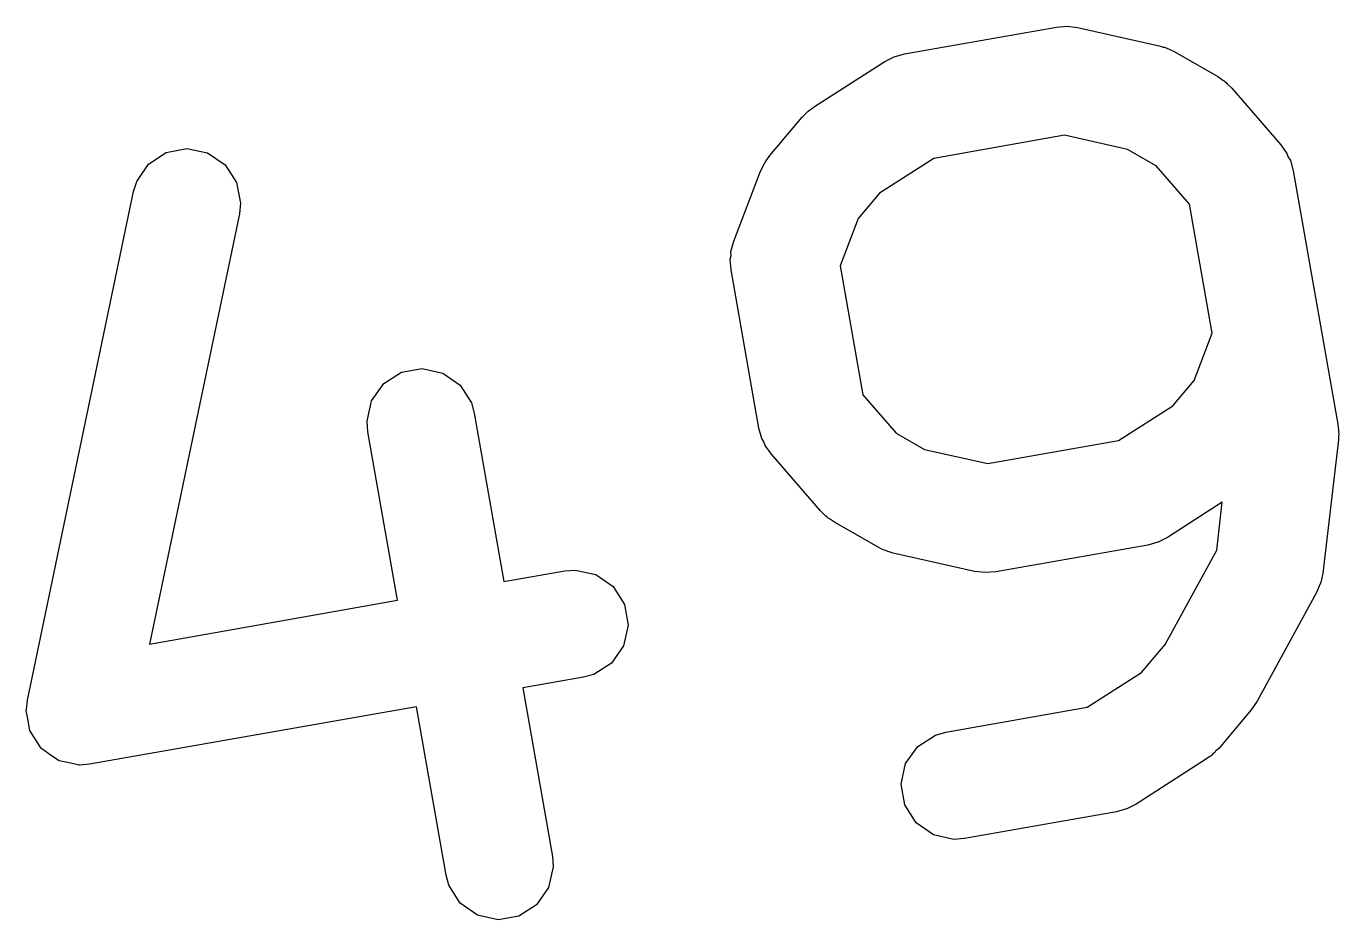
# Model space of a CAD drawing. Extents: x 2.5 to 13.9, y -9.4 to -3.9.
# Drawn here: x 11.4332 to 11.5304, y -6.8122 to -6.746 of the extents above; entities that cross this region are included whole.
import ezdxf

# ---------------------------------------------------------------- set-up
doc = ezdxf.new("R2010")
doc.units = 0
doc.header["$MEASUREMENT"] = 0
doc.layers.add('BLACK', color=7, linetype='CONTINUOUS')

msp = doc.modelspace()

# ---------------------------------------------------------------- linework, layer by layer
at = {"layer": 'BLACK', "linetype": 'CONTINUOUS'}
for p, q in [((11.498276, -6.748084), (11.509531, -6.7461)), ((11.509531, -6.7461), (11.510313, -6.74604)), ((11.510313, -6.74604), (11.510317, -6.746041)), ((11.510317, -6.746041), (11.510321, -6.74604)), ((11.510321, -6.74604), (11.5111, -6.746136)), ((11.5111, -6.746136), (11.51714, -6.747488)), ((11.496814, -6.748654), (11.497513, -6.748298)), ((11.497513, -6.748298), (11.497517, -6.748298)), ((11.497517, -6.748298), (11.497521, -6.748295)), ((11.497521, -6.748295), (11.498276, -6.748084)), ((11.51714, -6.747488), (11.517439, -6.747586)), ((11.517439, -6.747586), (11.517539, -6.747599)), ((11.517539, -6.747599), (11.517709, -6.747675)), ((11.517709, -6.747675), (11.517885, -6.747734)), ((11.517885, -6.747734), (11.517968, -6.747792)), ((11.517968, -6.747792), (11.518255, -6.747921)), ((11.518255, -6.747921), (11.521482, -6.749769)), ((11.4916, -6.751991), (11.496814, -6.748654)), ((11.521482, -6.749769), (11.521853, -6.750033)), ((11.521853, -6.750033), (11.521945, -6.750079)), ((11.521945, -6.750079), (11.522028, -6.750157)), ((11.522028, -6.750157), (11.522121, -6.750224)), ((11.522121, -6.750224), (11.522184, -6.750305)), ((11.522184, -6.750305), (11.522514, -6.750618)), ((11.522514, -6.750618), (11.526155, -6.754811)), ((11.49113, -6.752362), (11.491264, -6.752232)), ((11.491264, -6.752232), (11.491353, -6.752186)), ((11.491353, -6.752186), (11.4916, -6.751991)), ((11.488301, -6.75562), (11.490701, -6.752779)), ((11.490701, -6.752779), (11.490927, -6.75256)), ((11.490927, -6.75256), (11.490985, -6.752477)), ((11.490985, -6.752477), (11.49113, -6.752362)), ((11.510132, -6.754117), (11.500453, -6.755824)), ((11.514803, -6.755163), (11.510132, -6.754117)), ((11.443601, -6.755395), (11.445135, -6.755105)), ((11.445135, -6.755105), (11.446662, -6.755425)), ((11.516917, -6.756374), (11.514803, -6.755163)), ((11.526155, -6.754811), (11.526608, -6.755451)), ((11.442295, -6.75625), (11.443601, -6.755395)), ((11.446662, -6.755425), (11.447952, -6.756304)), ((11.487856, -6.756266), (11.487921, -6.756171)), ((11.487921, -6.756171), (11.487972, -6.756069)), ((11.487972, -6.756069), (11.488043, -6.755995)), ((11.488043, -6.755995), (11.488301, -6.75562)), ((11.500453, -6.755824), (11.496422, -6.758404)), ((11.526608, -6.755451), (11.526703, -6.755733)), ((11.526703, -6.755733), (11.526862, -6.755984)), ((11.526862, -6.755984), (11.527074, -6.756739)), ((11.441416, -6.757539), (11.442295, -6.75625)), ((11.447952, -6.756304), (11.448806, -6.75761)), ((11.485634, -6.761956), (11.487621, -6.75677)), ((11.487621, -6.75677), (11.487825, -6.756363)), ((11.487825, -6.756363), (11.487856, -6.756266)), ((11.519388, -6.759219), (11.516917, -6.756374)), ((11.527074, -6.756739), (11.530381, -6.775497)), ((11.441181, -6.758287), (11.441416, -6.757539)), ((11.448806, -6.75761), (11.449096, -6.759144)), ((11.433314, -6.79594), (11.441181, -6.758287)), ((11.496422, -6.758404), (11.494849, -6.760265)), ((11.449012, -6.759923), (11.442353, -6.791793)), ((11.449096, -6.759144), (11.449012, -6.759923)), ((11.52107, -6.768761), (11.519388, -6.759219)), ((11.494849, -6.760265), (11.493501, -6.763784)), ((11.485427, -6.762712), (11.485634, -6.761956)), ((11.485435, -6.76301), (11.485427, -6.762712)), ((11.48537, -6.7633), (11.485435, -6.76301)), ((11.48543, -6.764082), (11.48537, -6.7633)), ((11.493501, -6.763784), (11.495184, -6.773325)), ((11.487498, -6.775806), (11.48543, -6.764082)), ((11.519722, -6.772279), (11.52107, -6.768761)), ((11.459706, -6.772493), (11.461023, -6.771655)), ((11.461023, -6.771655), (11.46256, -6.771384)), ((11.46256, -6.771384), (11.464083, -6.771722)), ((11.464083, -6.771722), (11.465362, -6.772617)), ((11.458811, -6.773772), (11.459706, -6.772493)), ((11.465362, -6.772617), (11.466201, -6.773933)), ((11.518149, -6.774141), (11.519722, -6.772279)), ((11.495184, -6.773325), (11.497654, -6.77617)), ((11.458473, -6.775296), (11.458811, -6.773772)), ((11.466201, -6.773933), (11.466412, -6.774688)), ((11.514118, -6.776721), (11.518149, -6.774141)), ((11.458533, -6.776077), (11.458473, -6.775296)), ((11.466412, -6.774688), (11.468611, -6.787162)), ((11.530381, -6.775497), (11.530403, -6.775781)), ((11.460733, -6.788552), (11.458533, -6.776077)), ((11.487709, -6.776561), (11.487498, -6.775806)), ((11.487869, -6.776812), (11.487709, -6.776561)), ((11.497654, -6.77617), (11.499768, -6.777382)), ((11.530403, -6.775781), (11.530429, -6.775874)), ((11.53042, -6.776374), (11.530415, -6.776658)), ((11.530441, -6.776279), (11.53042, -6.776374)), ((11.530429, -6.775874), (11.530426, -6.776077)), ((11.530426, -6.776077), (11.530441, -6.776279)), ((11.487963, -6.777094), (11.487869, -6.776812)), ((11.488416, -6.777733), (11.487963, -6.777094)), ((11.499768, -6.777382), (11.504439, -6.778427)), ((11.504439, -6.778427), (11.514118, -6.776721)), ((11.530415, -6.776658), (11.529255, -6.786534)), ((11.492057, -6.781927), (11.488416, -6.777733)), ((11.521815, -6.781292), (11.517757, -6.78389)), ((11.5214, -6.78483), (11.521815, -6.781292)), ((11.492387, -6.782239), (11.492057, -6.781927)), ((11.49245, -6.782321), (11.492387, -6.782239)), ((11.492543, -6.782387), (11.49245, -6.782321)), ((11.492627, -6.782466), (11.492543, -6.782387)), ((11.492718, -6.782512), (11.492627, -6.782466)), ((11.493089, -6.782775), (11.492718, -6.782512)), ((11.496316, -6.784624), (11.493089, -6.782775)), ((11.51705, -6.784249), (11.516295, -6.78446)), ((11.517054, -6.784247), (11.51705, -6.784249)), ((11.517058, -6.784246), (11.517054, -6.784247)), ((11.517757, -6.78389), (11.517058, -6.784246)), ((11.496603, -6.784753), (11.496316, -6.784624)), ((11.496686, -6.784811), (11.496603, -6.784753)), ((11.496862, -6.784869), (11.496686, -6.784811)), ((11.497032, -6.784945), (11.496862, -6.784869)), ((11.497132, -6.784958), (11.497032, -6.784945)), ((11.497431, -6.785056), (11.497132, -6.784958)), ((11.503472, -6.786409), (11.497431, -6.785056)), ((11.516295, -6.78446), (11.50504, -6.786445)), ((11.517579, -6.79182), (11.5214, -6.78483)), ((11.473113, -6.786369), (11.473895, -6.786309)), ((11.473895, -6.786309), (11.475419, -6.786647)), ((11.468611, -6.787162), (11.473113, -6.786369)), ((11.475419, -6.786647), (11.476697, -6.787542)), ((11.50425, -6.786504), (11.503472, -6.786409)), ((11.504254, -6.786504), (11.50425, -6.786504)), ((11.504258, -6.786505), (11.504254, -6.786504)), ((11.50504, -6.786445), (11.504258, -6.786505)), ((11.529087, -6.7873), (11.529071, -6.787328)), ((11.529091, -6.787281), (11.529087, -6.7873)), ((11.529099, -6.787264), (11.529091, -6.787281)), ((11.529102, -6.787231), (11.529099, -6.787264)), ((11.529255, -6.786534), (11.529102, -6.787231)), ((11.476697, -6.787542), (11.477536, -6.788858)), ((11.528792, -6.787985), (11.524405, -6.796012)), ((11.529071, -6.787328), (11.528792, -6.787985)), ((11.442353, -6.791793), (11.460733, -6.788552)), ((11.477536, -6.788858), (11.477807, -6.790395)), ((11.477807, -6.790395), (11.477469, -6.791919)), ((11.477469, -6.791919), (11.476574, -6.793197)), ((11.515829, -6.793891), (11.517579, -6.79182)), ((11.475258, -6.794036), (11.474502, -6.794247)), ((11.476574, -6.793197), (11.475258, -6.794036)), ((11.511798, -6.796471), (11.515829, -6.793891)), ((11.474502, -6.794247), (11.47, -6.795041)), ((11.47, -6.795041), (11.4722, -6.807515)), ((11.433239, -6.796631), (11.433314, -6.79594)), ((11.524395, -6.796029), (11.524177, -6.796346)), ((11.524397, -6.796023), (11.524395, -6.796029)), ((11.524405, -6.796012), (11.524397, -6.796023)), ((11.433229, -6.796719), (11.433233, -6.796686)), ((11.43337, -6.797462), (11.433229, -6.796719)), ((11.43323, -6.79667), (11.433239, -6.796631)), ((11.433233, -6.796686), (11.43323, -6.79667)), ((11.462122, -6.79643), (11.437924, -6.800697)), ((11.464322, -6.808904), (11.462122, -6.79643)), ((11.501331, -6.798317), (11.511798, -6.796471)), ((11.52395, -6.796675), (11.52155, -6.799516)), ((11.523958, -6.796664), (11.52395, -6.796675)), ((11.523963, -6.79666), (11.523958, -6.796664)), ((11.524177, -6.796346), (11.523963, -6.79666)), ((11.433501, -6.798207), (11.43337, -6.797462)), ((11.433515, -6.798228), (11.433501, -6.798207)), ((11.433519, -6.798253), (11.433515, -6.798228)), ((11.433933, -6.798886), (11.433519, -6.798253)), ((11.43434, -6.799524), (11.433933, -6.798886)), ((11.49926, -6.799367), (11.500576, -6.798528)), ((11.500576, -6.798528), (11.501331, -6.798317)), ((11.43436, -6.799538), (11.43434, -6.799524)), ((11.434374, -6.799559), (11.43436, -6.799538)), ((11.434999, -6.799985), (11.434374, -6.799559)), ((11.498364, -6.800645), (11.49926, -6.799367)), ((11.521121, -6.799933), (11.520988, -6.800063)), ((11.521267, -6.799818), (11.521121, -6.799933)), ((11.521324, -6.799735), (11.521267, -6.799818)), ((11.52155, -6.799516), (11.521324, -6.799735)), ((11.435618, -6.800419), (11.434999, -6.799985)), ((11.435642, -6.800424), (11.435618, -6.800419)), ((11.435663, -6.800438), (11.435642, -6.800424)), ((11.436404, -6.800593), (11.435663, -6.800438)), ((11.437142, -6.800757), (11.436404, -6.800593)), ((11.437175, -6.800754), (11.437142, -6.800757)), ((11.437191, -6.800757), (11.437175, -6.800754)), ((11.437231, -6.80075), (11.437191, -6.800757)), ((11.437924, -6.800697), (11.437231, -6.80075)), ((11.498027, -6.802169), (11.498364, -6.800645)), ((11.520651, -6.800304), (11.515437, -6.803641)), ((11.520898, -6.800109), (11.520651, -6.800304)), ((11.520988, -6.800063), (11.520898, -6.800109)), ((11.498298, -6.803706), (11.498027, -6.802169)), ((11.499136, -6.805022), (11.498298, -6.803706)), ((11.515437, -6.803641), (11.514738, -6.803997)), ((11.513975, -6.804211), (11.50272, -6.806195)), ((11.51473, -6.804), (11.513975, -6.804211)), ((11.514734, -6.803997), (11.51473, -6.804)), ((11.514738, -6.803997), (11.514734, -6.803997)), ((11.500415, -6.805917), (11.499136, -6.805022)), ((11.501938, -6.806255), (11.500415, -6.805917)), ((11.50272, -6.806195), (11.501938, -6.806255)), ((11.4722, -6.807515), (11.47226, -6.808297)), ((11.47226, -6.808297), (11.471922, -6.809821)), ((11.464533, -6.80966), (11.464322, -6.808904)), ((11.465371, -6.810976), (11.464533, -6.80966)), ((11.471922, -6.809821), (11.471027, -6.811099)), ((11.46665, -6.811871), (11.465371, -6.810976)), ((11.471027, -6.811099), (11.469711, -6.811938)), ((11.468174, -6.812209), (11.46665, -6.811871)), ((11.469711, -6.811938), (11.468174, -6.812209))]:
    msp.add_line(p, q, dxfattribs=at)

doc.saveas('drawing.dxf')
